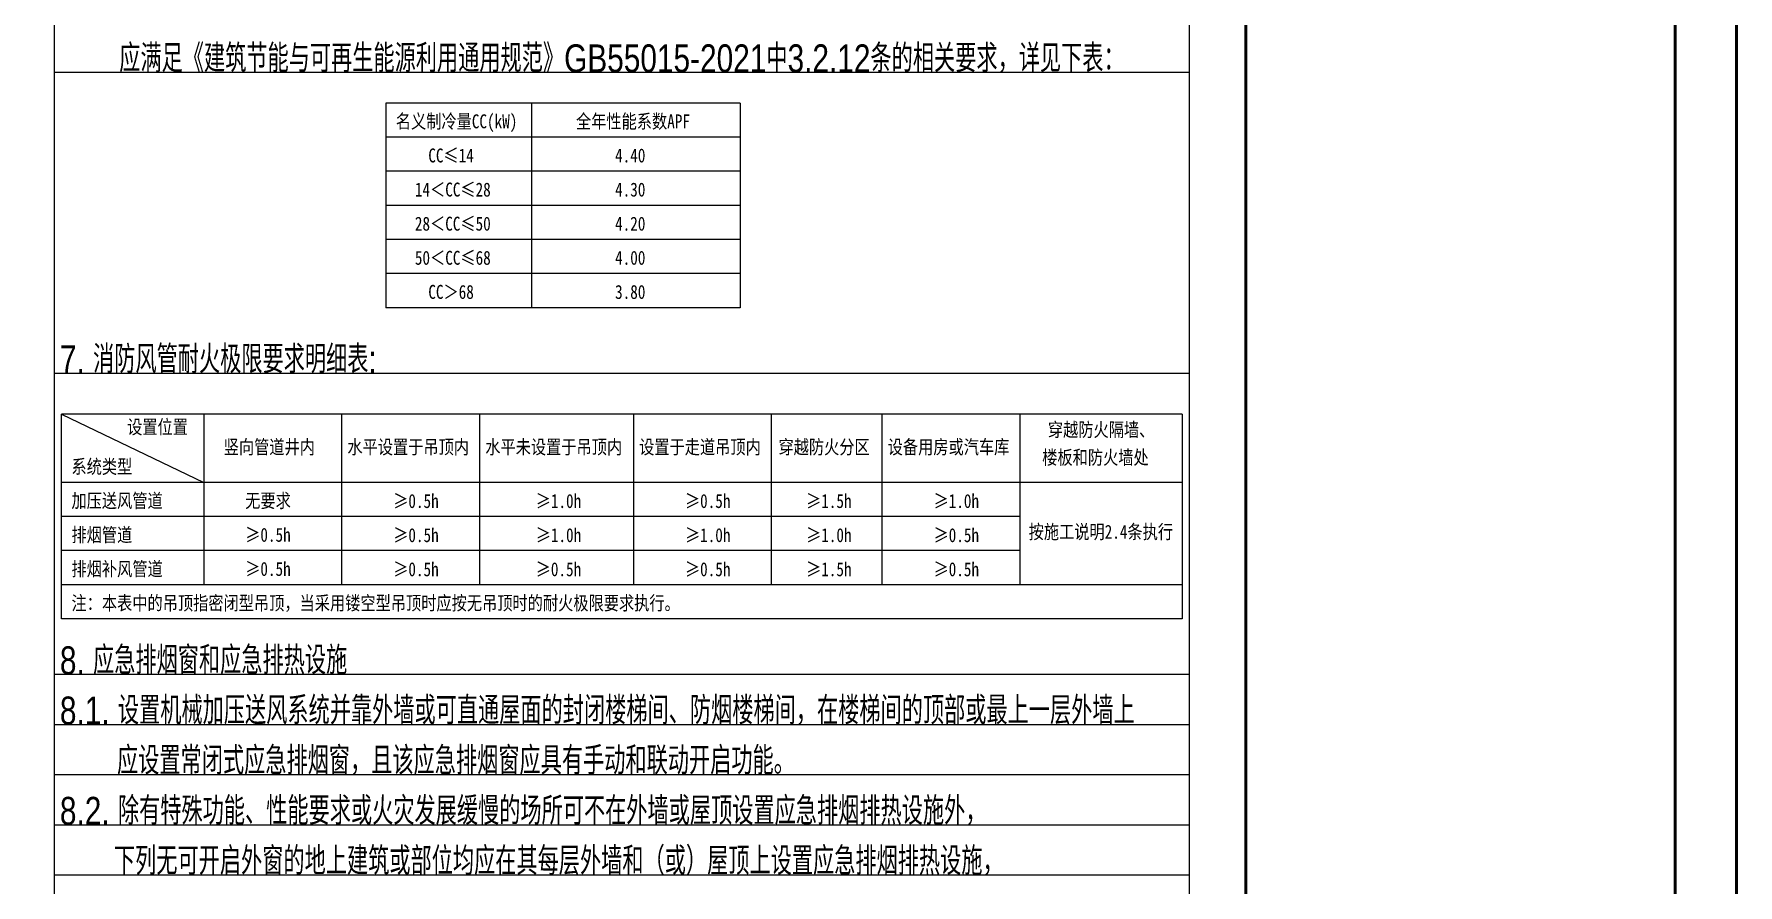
# Model space of a CAD drawing. Extents: x -976302 to -776254, y 5665 to 231437.
# Drawn here: x -806818 to -776254, y 167714 to 182978 of the extents above; entities that cross this region are included whole.
import ezdxf
from ezdxf.enums import TextEntityAlignment as Align

# ---------------------------------------------------------------- set-up
doc = ezdxf.new("R2010")
doc.units = 0
doc.header["$LTSCALE"] = 1000
doc.header["$MEASUREMENT"] = 0
doc.layers.add('0-cxFrame', color=155, linetype='Continuous')
doc.layers.add('暖通', color=7, linetype='Continuous')
doc.layers.add('0-cxText', color=131, linetype='Continuous', lineweight=25)
doc.styles.add('-黑体', font='simhei.ttf', dxfattribs={"width": 0.8})
doc.styles.add('cx_tuming', font='simhei.ttf')
doc.styles.add('cx_tuqian1', font='')
doc.styles.add('文字仿宋', font='fsdb_e.shx', dxfattribs={"width": 0.7, "bigfont": 'fsdb.shx'})
doc.styles.add('黑体', font='simhei.ttf', dxfattribs={"height": 12})
doc.styles.get('cx_tuqian1').set_extended_font_data('SimSun')

# ---------------------------------------------------------------- blocks, each defined once
blk = doc.blocks.new('zjcx_T1(Dragon)')
at = {"layer": '0-cxFrame', "const_width": 50}
blk.add_lwpolyline([(-7000, 0), (0, 0), (0, 57400), (-7000, 57400)], close=True, dxfattribs=at)
blk = doc.blocks.new('TK22.A1 L(Dragon)')
at = {"layer": '0-cxFrame', "color": 7, "const_width": 0.5}
blk.add_lwpolyline([(0, 0), (-841, 0), (-841, 594), (0, 594)], close=True, dxfattribs=at)
at = {"layer": '0-cxFrame', "const_width": 0.5}
for points in [[(-80, 10), (-821, 10), (-821, 584), (-80, 584)], [(-10, 10), (-80, 10), (-80, 584), (-10, 584)]]:
    blk.add_lwpolyline(points, close=True, dxfattribs=at)
at = {"layer": '0-cxFrame', "xscale": 0.01, "yscale": 0.01, "zscale": 0.01}
blk.add_blockref('zjcx_T1(Dragon)', (-10, 10), dxfattribs=at)
at = {"style": '黑体', "flags": 4}
blk.add_attdef('图幅', text='', height=3.3, dxfattribs=at).set_placement((-40, 3), align=Align.RIGHT)
at = {"layer": '0-cxText', "flags": 4}
for tag, height, style, p in [('建设单位', 3.5, 'cx_tuming', (-45, 240)), ('项目名称', 3.5, 'cx_tuming', (-45, 210)), ('子项名称', 3.5, 'cx_tuming', (-45, 180)), ('工程编号', 3.3, 'cx_tuqian1', (-35, 165)), ('图名1', 3.5, 'cx_tuming', (-45, 87)), ('图名2', 3.5, 'cx_tuming', (-45, 79)), ('图名3', 3.5, 'cx_tuming', (-45, 71)), ('出图日期', 3.3, 'cx_tuqian1', (-39, 60)), ('专业', 3.3, 'cx_tuqian1', (-55, 52)), ('图号', 3.3, 'cx_tuqian1', (-55, 44)), ('版次', 3.3, 'cx_tuqian1', (-20, 44))]:
    blk.add_attdef(tag, text='', height=height, dxfattribs=dict(at, style=style)).set_placement(p, align=Align.MIDDLE)
at = {"layer": 'Defpoints', "color": 6, "flags": 4}
for tag, height, style, p in [('tufu', 3.3, '黑体', (-12, 12)), ('dwfname', 4, 'cx_tuqian1', (-80, 3))]:
    blk.add_attdef(tag, text='', height=height, dxfattribs=dict(at, style=style)).set_placement(p, align=Align.RIGHT)

msp = doc.modelspace()

# ---------------------------------------------------------------- linework, layer by layer
at = {"layer": '暖通', "color": 7}
for p, q in [((-806454.7, 196693.8), (-806454.7, 143593.8)), ((-786098.9, 196693.8), (-786098.9, 143593.8)), ((-806454.7, 182293.8), (-786098.9, 182293.8)), ((-800509.2, 181741.5), (-800509.2, 178069.5)), ((-794150.3, 181741.5), (-800509.2, 181741.5)), ((-797895, 181741.5), (-797895, 178069.5)), ((-794150.3, 181741.5), (-794150.3, 178069.5)), ((-794150.3, 181129.5), (-800509.2, 181129.5)), ((-794150.3, 180517.5), (-800509.2, 180517.5)), ((-794150.3, 179905.5), (-800509.2, 179905.5)), ((-794150.3, 179293.5), (-800509.2, 179293.5)), ((-794150.3, 178681.5), (-800509.2, 178681.5)), ((-794150.3, 178069.5), (-800509.2, 178069.5)), ((-806454.7, 176893.8), (-786098.9, 176893.8)), ((-786223.5, 176159.8), (-806327.1, 176159.8)), ((-786223.5, 174935.8), (-806327.1, 174935.8)), ((-789135.2, 174323.8), (-806327.1, 174323.8)), ((-791334.7, 173711.8), (-801301.7, 173711.8)), ((-789135.2, 173711.8), (-801301.7, 173711.8)), ((-791334.7, 173099.8), (-801301.7, 173099.8)), ((-786223.5, 173099.8), (-801301.7, 173099.8)), ((-806454.7, 171493.8), (-786098.9, 171493.8)), ((-806454.7, 170593.8), (-786098.9, 170593.8)), ((-806454.7, 169693.8), (-786098.9, 169693.8)), ((-806454.7, 168793.8), (-786098.9, 168793.8)), ((-806454.7, 167893.8), (-786098.9, 167893.8))]:
    msp.add_line(p, q, dxfattribs=at)
at = {"layer": '暖通'}
for p, q in [((-806327.1, 172487.8), (-806327.1, 176159.8)), ((-806327.1, 176159.8), (-803775.3, 174935.8)), ((-803775.3, 176159.8), (-803775.3, 173099.8)), ((-801301.7, 176159.8), (-801301.7, 173099.8)), ((-798828, 176159.8), (-798828, 173099.8)), ((-796068.2, 176159.8), (-796068.2, 173099.8)), ((-793594.5, 176159.8), (-793594.5, 173099.8)), ((-791608.9, 176159.8), (-791608.9, 173099.8)), ((-789135.2, 176159.8), (-789135.2, 173099.8)), ((-786223.5, 176159.8), (-786223.5, 172487.8)), ((-803775.3, 173711.8), (-806327.1, 173711.8)), ((-801301.7, 173711.8), (-806327.1, 173711.8)), ((-803775.3, 173099.8), (-806327.1, 173099.8)), ((-801301.7, 173099.8), (-806327.1, 173099.8)), ((-803775.3, 172487.8), (-806327.1, 172487.8)), ((-786223.5, 172487.8), (-806327.1, 172487.8))]:
    msp.add_line(p, q, dxfattribs=at)

# ---------------------------------------------------------------- block references
at = {"layer": '0-cxFrame', "xscale": 110, "yscale": 110, "zscale": 110}
msp.add_blockref('TK22.A1 L(Dragon)', (-776281.3, 136372.5), dxfattribs=at)

# ---------------------------------------------------------------- texts
at = {"layer": '暖通', "color": 7, "style": '文字仿宋', "width": 0.8}
for s, p in [('应满足《建筑节能与可再生能源利用通用规范》GB55015-2021中3.2.12条的相关要求，详见下表：', (-805290, 182293.8)), ('7. 消防风管耐火极限要求明细表:', (-806354.7, 176893.8)), ('8. 应急排烟窗和应急排热设施', (-806354.7, 171493.8)), ('8.1. 设置机械加压送风系统并靠外墙或可直通屋面的封闭楼梯间、防烟楼梯间，在楼梯间的顶部或最上一层外墙上', (-806354.7, 170593.8)), ('应设置常闭式应急排烟窗，且该应急排烟窗应具有手动和联动开启功能。', (-805330, 169693.8)), ('8.2. 除有特殊功能、性能要求或火灾发展缓慢的场所可不在外墙或屋顶设置应急排烟排热设施外，', (-806354.7, 168793.8)), ('下列无可开启外窗的地上建筑或部位均应在其每层外墙和（或）屋顶上设置应急排烟排热设施，', (-805385, 167893.8))]:
    msp.add_text(s, height=500, rotation=360, dxfattribs=at).set_placement(p)
at = {"layer": '暖通', "style": '-黑体', "width": 0.8}
for s, p in [('名义制冷量CC(kW)', (-800329.2, 181412.9)), ('全年性能系数APF', (-797097.2, 181412.9)), ('CC≤14', (-799746, 180800.9)), ('4.40', (-796395.9, 180800.9)), ('14＜CC≤28', (-799987.2, 180188.9)), ('4.30', (-796395.9, 180188.9)), ('28＜CC≤50', (-799987.2, 179576.9)), ('4.20', (-796395.9, 179576.9)), ('50＜CC≤68', (-799987.2, 178964.9)), ('4.00', (-796395.9, 178964.9)), ('CC＞68', (-799746, 178352.9)), ('3.80', (-796395.9, 178352.9)), ('设置位置', (-805148.7, 175931.2)), ('穿越防火隔墙、', (-788632.2, 175881.6)), ('竖向管道井内', (-803416, 175570.9)), ('水平设置于吊顶内', (-801198.1, 175570.9)), ('水平未设置于吊顶内', (-798724.4, 175570.9)), ('设置于走道吊顶内', (-795964.6, 175570.9)), ('穿越防火分区', (-793464.9, 175570.9)), ('设备用房或汽车库', (-791505.3, 175570.9)), ('楼板和防火墙处', (-788733.6, 175384.5)), ('系统类型', (-806147.2, 175219.2)), ('加压送风管道', (-806147.2, 174607.2)), ('无要求', (-803031, 174607.2)), ('排烟管道', (-806147.2, 173995.2)), ('≥0.5h', (-803031, 173995.2)), ('排烟补风管道', (-806147.2, 173383.2)), ('≥0.5h', (-803031, 173383.2)), ('注：本表中的吊顶指密闭型吊顶，当采用镂空型吊顶时应按无吊顶时的耐火极限要求执行。', (-806147.2, 172771.2))]:
    msp.add_text(s, height=250, dxfattribs=at).set_placement(p, align=Align.MIDDLE_LEFT)
for s, p in [('≥0.5h', (-799968, 174607.2)), ('≥1.0h', (-797411.7, 174607.2)), ('≥0.5h', (-794734.6, 174607.2)), ('≥1.5h', (-792561.9, 174607.2)), ('≥1.0h', (-790275.3, 174607.2)), ('≥0.5h', (-799968, 173995.2)), ('≥1.0h', (-797411.7, 173995.2)), ('≥1.0h', (-794734.6, 173995.2)), ('≥1.0h', (-792561.9, 173995.2)), ('≥0.5h', (-790275.3, 173995.2)), ('按施工说明2.4条执行', (-787681.9, 174054)), ('≥0.5h', (-799968, 173383.2)), ('≥0.5h', (-797411.7, 173383.2)), ('≥0.5h', (-794734.6, 173383.2)), ('≥1.5h', (-792561.9, 173383.2)), ('≥0.5h', (-790275.3, 173383.2))]:
    msp.add_text(s, height=250, dxfattribs=at).set_placement(p, align=Align.MIDDLE)

doc.saveas('drawing.dxf')
